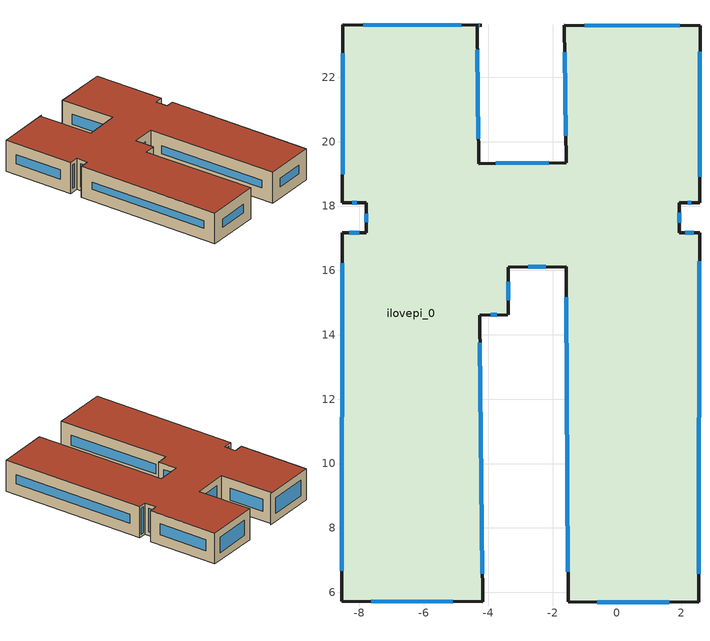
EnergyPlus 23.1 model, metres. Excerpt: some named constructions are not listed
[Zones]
ilovepi_0
 floor outside (90.1-2019 Nonresidential CZ 0 Exterior Floor (Mass)): -8.53,17.17 -7.79,17.17 -7.78,18.1 -8.52,18.1 -8.51,23.63 -4.21,23.62 -4.34,23.62 -4.29,19.32 -1.58,19.35 -1.63,23.61 2.58,23.6 2.57,18.1 1.94,18.1 1.94,17.17 2.57,17.17 2.54,5.69 -1.52,5.7 -1.57,16.11 -3.38,16.11 -3.37,14.62 -3.39,14.62 -4.26,14.61 -4.17,5.71 -8.55,5.72 z76
 wall outside (90.1-2019 Nonresidential CZ 0 Exterior Wall (Mass)): -3.37,14.62 -3.38,16.11 -1.57,16.11 -1.52,5.7 2.54,5.69 2.57,17.17 1.94,17.17 1.94,18.1 2.57,18.1 2.58,23.6 -1.63,23.61 -1.58,19.35 -4.29,19.32 -4.34,23.62 -4.21,23.62 -8.51,23.63 -8.52,18.1 -7.78,18.1 -7.79,17.17 -8.53,17.17 -8.55,5.72 -4.17,5.71 -4.26,14.61 -3.39,14.62 z76:78.5
 window (90.1-2019 Nonresidential CZ 0 Glazing (Operable)): -8.53,16.22 -8.55,6.67 z76.95:77.55; -0.61,5.7 1.63,5.69 z76.91:77.59; 2.54,6.57 2.56,16.29 / -8.51,22.75 -8.52,18.98 z76.88:77.62; 1.95,23.61 -1.01,23.61 / -4.84,23.62 -7.88,23.63 / -2.75,16.11 -2.2,16.11 z76.63:77.87; -2.11,19.34 -3.76,19.32 z76.53:77.97; -1.62,22.78 -1.59,20.19 z76.84:77.66; -4.28,23.62 -4.26,23.62 z76.06:78.44; -4.3,20.08 -4.33,22.85 z76.77:77.73; -3.37,15.07 -3.38,15.65 z76.45:78.05; -1.57,15.17 -1.52,6.65 z76.94:77.56; -7.63,5.72 -5.09,5.71 z76.93:77.57; -4.18,6.57 -4.25,13.75 z76.86:77.64; -3.92,14.62 -3.74,14.62 / -7.78,17.76 -7.79,17.5 z76.34:78.16; 2.2,18.1 2.31,18.1 z76.25:78.25; 1.94,17.48 1.94,17.79 z76.31:78.19; 2.38,17.17 2.12,17.17 z76.18:78.32; 2.57,18.9 2.58,22.8 z76.81:77.69; -8.23,18.1 -8.08,18.1 z76.3:78.2; -8,17.17 -8.31,17.17 z76.21:78.29
 roof outside (90.1-2019 Nonresidential CZ 0 Exterior Roof (Mass)): -7.79,17.17 -8.53,17.17 -8.55,5.72 -4.17,5.71 -4.26,14.61 -3.39,14.62 -3.37,14.62 -3.38,16.11 -1.57,16.11 -1.52,5.7 2.54,5.69 2.57,17.17 1.94,17.17 1.94,18.1 2.57,18.1 2.58,23.6 -1.63,23.61 -1.58,19.35 -4.29,19.32 -4.34,23.62 -4.21,23.62 -8.51,23.63 -8.52,18.1 -7.78,18.1 z78.5
[Schedule:Day:Hourly]
eb8440d5-4c33-44fd-9b15-36250b9e1ccb: Fraction, 1, 1, 1, 1, 1, 1, 1, 1, 1, 1, 1, 1, 1, 1, 1, 0, 0, 0, 0, 1, 1, 1, 0, 1
92ba6fd6-4849-41fe-9c12-d9bce60f8159: Fraction, 1, 1, 1, 1, 1, 1, 1, 1, 0, 0, 1, 1, 0, 1, 0, 0, 0, 0, 0, 0, 0, 0, 0, 1
86037ee6-d285-4431-bc9a-47f84f528d1c: Fraction, 1, 1, 1, 1, 1, 1, 1, 0, 0, 0, 1, 0, 0, 0, 0, 0, 0, 0, 0, 1, 1, 1, 1, 1
21760730-13b4-4433-b239-7f1701f11624: Fraction, 1, 1, 1, 1, 1, 0, 0, 0, 0, 0, 1, 1, 1, 1, 1, 1, 1, 0, 0, 0, 0, 0, 0, 0
74198a25-fbb1-4899-8bce-e2acc0ea5e7d: Fraction, 1, 1, 1, 1, 1, 1, 1, 1, 1, 1, 0, 0, 0, 0, 0, 0, 1, 0, 0, 0, 0, 0, 0, 0
4f0b1fd3-6392-4024-8236-66dd17eb9e5c: Fraction, 1, 1, 1, 1, 1, 1, 1, 1, 1, 1, 1, 1, 0, 0, 0, 0, 0, 0, 0, 0, 0, 1, 1, 1
c7b22532-0674-4995-a66e-250a789d11fd: Fraction, 1, 1, 1, 1, 1, 1, 1, 0, 0, 0, 1, 1, 1, 1, 1, 1, 1, 0, 0, 0, 0, 1, 1, 1
e1074fb3-a64e-4581-8883-7a0cea700c89: Fraction, 1, 1, 1, 1, 1, 1, 1, 1, 0, 0, 1, 1, 1, 1, 0, 1, 1, 1, 1, 1, 1, 1, 1, 1
652c8207-f994-42f1-82a7-3c469786b775: Fraction, 1, 1, 1, 1, 1, 1, 1, 1, 1, 0, 0, 0, 0, 1, 0, 0, 0, 0, 0, 0, 0, 0, 0, 0
99e745b5-bc7f-44ec-aed7-5212dbb9fa1d: Fraction, 1, 1, 1, 1, 1, 1, 1, 1, 0, 1, 1, 1, 1, 1, 1, 1, 1, 0, 1, 1, 1, 1, 1, 1
d945d888-3e9e-4626-9387-48ce2dfe5d25: Fraction, 1, 1, 1, 1, 1, 1, 1, 1, 0, 0, 1, 1, 1, 1, 1, 1, 0, 0, 0, 0, 0, 0, 1, 1
ddac3e47-2b6b-4ec9-8eae-5f743d814751: Fraction, 1, 1, 1, 1, 1, 1, 1, 0, 0, 0, 1, 1, 1, 0, 0, 0, 0, 1, 1, 1, 1, 1, 1, 1
9598604e-bf3c-455c-a9a3-71d7b1e27e1f: Fraction, 1, 1, 1, 1, 1, 1, 1, 1, 0, 0, 1, 1, 1, 1, 1, 1, 1, 0, 0, 0, 0, 0, 0, 1
28fab7d8-93fa-40aa-a1c3-6c5fef4a5196: Fraction, 1, 1, 1, 1, 0, 1, 1, 0, 0, 0, 0, 1, 1, 1, 1, 1, 0, 0, 0, 0, 0, 0, 0, 0
54dfe745-525e-41a7-a267-2b4c845aef21: Fraction, 0, 0, 0, 0, 0, 1, 1, 1, 0, 0, 0, 0, 0, 1, 0, 0, 0, 0, 0, 0, 0, 0, 0, 0
3be847a6-7078-4f6a-b3d5-aba081a5a812: Fraction, 1, 1, 1, 1, 1, 1, 1, 1, 0, 0, 1, 1, 1, 1, 0, 0, 0, 0, 0, 0, 0, 0, 0, 0
83d89ee7-355f-4c5b-953d-c393543dd460: Fraction, 0, 0, 0, 0, 0, 0, 0, 1, 0, 0, 0, 0, 0, 1, 0, 0, 0, 0, 0, 0, 0, 0, 1, 1
70ecfe9d-955c-4997-9cc2-fe8537ddbd84: Fraction, 1, 1, 1, 1, 1, 1, 1, 1, 0, 0, 0, 1, 0, 0, 0, 0, 0, 0, 0, 0, 0, 1, 1, 1
2ec83601-76bf-4805-acc7-808eebb1bee5: Fraction, 1, 1, 1, 1, 1, 1, 1, 1, 0, 0, 0, 0, 1, 1, 1, 0, 0, 0, 0, 0, 0, 0, 1, 1
d49c5459-03c2-49c9-8a6a-8b4161442513: Fraction, 1, 1, 1, 1, 1, 1, 1, 1, 1, 0, 0, 0, 0, 0, 0, 0, 1, 1, 1, 1, 1, 1, 1, 1
d69fa95e-edae-4664-95cf-20b0db2ad7f1: Fraction, 1, 1, 1, 1, 1, 1, 1, 1, 1, 0, 0, 0, 1, 1, 0, 0, 0, 0, 0, 1, 1, 1, 1, 1
92c67379-8679-4ecb-8f97-da87b0ddf29e: Fraction, 1, 1, 1, 1, 1, 1, 1, 1, 0, 1, 0, 0, 1, 1, 1, 1, 1, 1, 1, 1, 1, 1, 1, 1
4051fa42-6d85-4b80-b963-727ce448ecbf: Fraction, 1, 1, 1, 1, 1, 1, 1, 1, 0, 0, 1, 0, 0, 0, 0, 0, 0, 0, 1, 1, 1, 1, 1, 1
13e382b4-a795-401b-b505-9623faa28501: Fraction, 1, 1, 1, 1, 1, 1, 1, 1, 1, 0, 0, 0, 0, 1, 0, 0, 0, 0, 1, 1, 1, 1, 1, 1
646970dc-1f64-490d-b8ad-5094812d0172: Fraction, 1, 1, 1, 1, 1, 1, 1, 1, 1, 0, 0, 0, 1, 0, 0, 0, 0, 0, 0, 0, 0, 0, 0, 1
19897aca-7bd3-4ac8-9428-7cdef9f8523e: Fraction, 1, 1, 1, 1, 1, 1, 1, 1, 1, 0, 0, 0, 1, 1, 1, 1, 0, 1, 1, 1, 1, 1, 1, 1
842900c6-8282-48aa-9782-5330e04daf9e: Fraction, 1, 1, 1, 1, 1, 1, 1, 1, 0, 0, 1, 1, 0, 0, 0, 0, 1, 1, 1, 1, 1, 1, 1, 1
c45a0991-56e6-42bf-b3fc-16b457f43c93: Fraction, 1, 1, 1, 1, 1, 1, 1, 1, 0, 0, 0, 0, 1, 1, 1, 1, 1, 1, 1, 1, 1, 1, 1, 1
cd115b35-c509-4a5c-9417-7b7883978641: Fraction, 1, 1, 1, 1, 1, 1, 1, 1, 0, 0, 0, 0, 0, 0, 0, 1, 1, 1, 1, 1, 1, 1, 1, 1
d4578943-ad88-4c35-b276-de7eef4f0890: Fraction, 1, 1, 1, 1, 1, 1, 1, 1, 1, 1, 1, 1, 1, 1, 1, 0, 0, 0, 1, 1, 1, 1, 1, 1
ee850b46-5336-4cb4-b2d8-5122e6179388: Fraction, 1, 1, 1, 1, 1, 1, 1, 1, 0, 1, 1, 1, 1, 1, 1, 1, 1, 1, 1, 1, 1, 1, 1, 1
bb75c43c-9cdd-4c6f-99ff-332a47a41a4d: Fraction, 1, 1, 1, 1, 1, 1, 1, 1, 1, 0, 0, 0, 0, 0, 0, 0, 1, 1, 0, 0, 0, 0, 1, 1
91247725-b4bd-421e-8b02-de46f400ce90: Fraction, 1, 1, 1, 1, 1, 1, 1, 1, 1, 0, 0, 0, 0, 0, 0, 0, 0, 0, 0, 1, 1, 1, 1, 1
929c4eb1-e68a-4e3e-baa6-87e6ffc093b6: Fraction, 1, 1, 1, 1, 1, 1, 1, 0, 0, 0, 1, 1, 1, 1, 1, 1, 1, 0, 0, 0, 0, 0, 0, 0
b3ae971e-66fc-4756-8a13-8b8bccc2429a: Fraction, 0, 1, 1, 1, 1, 1, 1, 1, 0, 0, 1, 0, 1, 1, 1, 0, 0, 0, 0, 0, 0, 0, 0, 1
7533a221-22ce-4bab-bf9a-b02c2aaee65f: Fraction, 1, 1, 1, 1, 1, 1, 1, 1, 0, 0, 0, 1, 1, 1, 0, 0, 0, 1, 1, 1, 1, 1, 1, 1
6f7293f9-4135-46f0-9bfd-d8957ea5d0aa: Fraction, 1, 1, 1, 1, 1, 1, 1, 1, 1, 0, 0, 0, 0, 0, 0, 0, 0, 0, 0, 0, 0, 1, 1, 1
40b9bcba-55fa-446e-80e0-b9c70631c0c8: Fraction, 1, 1, 1, 1, 1, 1, 1, 1, 0, 0, 1, 1, 1, 1, 1, 1, 1, 1, 0, 0, 0, 0, 1, 1
539af7fd-e088-4b20-9bfe-1c48075206ac: Fraction, 1, 1, 1, 1, 1, 1, 1, 1, 0, 0, 1, 0, 0, 0, 1, 1, 1, 1, 1, 1, 1, 1, 1, 1
814b4f3a-6aa2-47b1-92b3-c619e37b2a43: Fraction, 1, 1, 1, 1, 1, 1, 1, 1, 0, 0, 0, 0, 0, 0, 0, 0, 0, 1, 1, 1, 1, 1, 1, 1
f4bea0f8-b565-497f-b04a-d7f03c3ace7d: Fraction, 1, 1, 1, 1, 1, 1, 1, 1, 0, 0, 0, 1, 1, 0, 0, 0, 0, 0, 0, 0, 1, 1, 1, 1
55a7f2f8-bcad-4f9f-8d64-6cdfa8d177f5: Fraction, 1, 1, 1, 1, 1, 1, 1, 1, 0, 0, 1, 1, 1, 1, 0, 0, 1, 0, 0, 0, 0, 1, 1, 1
6de30a45-3998-4626-bce5-8b77581c1279: Fraction, 1, 1, 1, 1, 1, 1, 1, 1, 1, 0, 1, 1, 1, 1, 1, 1, 1, 0, 0, 0, 0, 0, 1, 1
ca99f09c-1200-484b-ac82-fc5ecff7242f: Fraction, 1, 1, 1, 1, 1, 1, 1, 1, 0, 0, 1, 1, 1, 0, 1, 1, 0, 0, 1, 1, 1, 1, 1, 1
0698ff35-8ba7-42d0-bb6e-6a82d47be47d: Fraction, 1, 1, 1, 1, 1, 1, 1, 1, 1, 0, 0, 0, 0, 1, 0, 0, 0, 0, 0, 0, 0, 1, 1, 1
bd48c2ab-24bb-4923-b575-5d81de1b05a7: Fraction, 1, 1, 1, 1, 1, 1, 1, 1, 0, 0, 0, 1, 1, 1, 1, 0, 0, 0, 0, 0, 0, 0, 0, 0
0b20a533-f234-4012-bf6f-685d8ff929c9: Fraction, 0, 1, 1, 1, 1, 1, 1, 0, 0, 0, 1, 1, 1, 1, 0, 0, 0, 0, 0, 0, 1, 1, 1, 0
99b18d60-7904-4fa9-85ba-863d1901b058: Fraction, 0, 0, 0, 0, 0, 0, 0, 0, 0, 0, 0, 1, 1, 0, 0, 1, 0, 0, 0, 0, 0, 0, 0, 0
d06da587-bf03-442a-b36e-5ab8e8466fa5: Fraction, 0, 0, 0, 0, 0, 0, 0, 0, 0, 0, 0, 1, 1, 1, 1, 0, 0, 0, 0, 0, 0, 0, 0, 0
f02425de-b3f1-47e9-841d-e55289ffe34c: Fraction, 0, 0, 0, 0, 0, 0, 0, 0, 0, 0, 0, 1, 0, 0, 0, 0, 0, 0, 0, 0, 0, 0, 0, 0
c550fb1c-fcc2-4181-9b5a-19a2ab7b9369: Fraction, 0, 0, 0, 0, 1, 0, 0, 0, 0, 0, 0, 1, 1, 1, 0, 0, 0, 0, 0, 0, 0, 0, 0, 0
047d1b33-1451-4b8b-afc5-ee957d13ff2a: Fraction, 0, 0, 0, 0, 1, 0, 0, 0, 0, 0, 0, 1, 1, 1, 0, 1, 1, 1, 0, 0, 1, 1, 1, 1
742eed30-f349-4d4f-ada6-bae5aecd6099: Fraction, 1, 1, 1, 1, 1, 1, 1, 1, 1, 1, 1, 1, 1, 1, 1, 1, 1, 1, 1, 1, 1, 1, 1, 1
e1a03f85-d6d4-43b4-a605-70210604ac85: Fraction, 1, 1, 1, 0, 1, 1, 1, 1, 0, 1, 1, 1, 1, 1, 1, 1, 1, 1, 1, 1, 1, 1, 1, 1
113009de-208a-4f5a-b635-422d047a3850: Fraction, 1, 1, 1, 1, 1, 1, 1, 1, 1, 0, 0, 0, 1, 1, 0, 0, 1, 1, 1, 1, 1, 1, 1, 1
a7d006e2-55fc-4159-99c1-bfe500caded4: Fraction, 1, 1, 1, 1, 1, 1, 1, 1, 1, 0, 0, 1, 1, 0, 1, 0, 1, 1, 0, 1, 0, 0, 1, 0
1f5637bb-8c04-434b-8d06-a32e97662b7e: Fraction, 0, 1, 1, 1, 1, 1, 1, 1, 1, 1, 1, 1, 1, 0, 0, 0, 0, 0, 0, 0, 1, 1, 1, 1
d0d7500a-9886-4322-a2e6-bac89581ea9a: Fraction, 1, 1, 1, 1, 1, 1, 1, 1, 1, 1, 1, 1, 0, 0, 0, 0, 0, 0, 0, 1, 1, 1, 1, 1
a4496f13-1f5a-4445-b883-eeb55a224d36: Fraction, 1, 1, 1, 1, 1, 1, 1, 1, 1, 1, 1, 1, 1, 1, 0, 1, 1, 1, 0, 1, 1, 1, 1, 1
32dbbf11-e32a-4fa4-8517-fc178e42f3e7: Fraction, 1, 1, 1, 1, 1, 1, 1, 1, 1, 0, 0, 0, 0, 0, 0, 0, 0, 0, 0, 0, 1, 1, 1, 1
9881ac57-a46c-4cc3-becc-70ec3eb9871b: Fraction, 1, 1, 1, 1, 1, 1, 1, 1, 0, 0, 0, 0, 1, 1, 1, 1, 0, 0, 0, 0, 0, 0, 1, 0
aab10f27-e7f8-474b-a99a-beed6639a70f: Fraction, 1, 1, 1, 1, 1, 1, 1, 1, 1, 1, 0, 1, 1, 1, 1, 0, 0, 0, 0, 0, 1, 1, 1, 0
4a262f10-ed95-4216-b813-463c1db072a9: Fraction, 1, 1, 1, 1, 1, 1, 1, 1, 1, 0, 0, 0, 0, 1, 1, 1, 1, 1, 1, 1, 1, 1, 1, 1
bda37cd9-8c9e-4cb6-96c9-006cd081133f: Fraction, 1, 1, 1, 1, 1, 1, 1, 1, 1, 1, 0, 0, 0, 0, 0, 0, 0, 1, 0, 1, 1, 1, 1, 1
022dffee-6e43-4ed8-a225-c4f1bd587f9e: Fraction, 1, 1, 1, 1, 1, 1, 1, 1, 0, 0, 0, 0, 0, 0, 0, 0, 0, 0, 0, 1, 1, 1, 1, 1
f8a806b9-0e92-4cb7-a68f-4c53985b9f2b: Fraction, 1, 1, 1, 1, 1, 1, 1, 1, 0, 0, 0, 0, 1, 0, 1, 0, 1, 1, 1, 1, 0, 1, 1, 1
7009966f-1d62-41b8-b479-7ff831cfd312: Fraction, 1, 1, 1, 1, 1, 1, 1, 1, 0, 0, 0, 0, 1, 0, 0, 0, 0, 0, 0, 0, 0, 1, 1, 1
d1a04fee-83ad-49c0-a38f-0f797504660f: Fraction, 1, 1, 1, 1, 1, 1, 1, 1, 0, 0, 0, 1, 0, 1, 1, 0, 0, 0, 0, 0, 0, 0, 0, 1
52dc3412-398b-4dd0-a0e3-cbddae9ff547: Fraction, 1, 1, 0, 0, 1, 1, 0, 1, 0, 0, 0, 0, 1, 0, 0, 0, 0, 0, 0, 0, 0, 0, 0, 0
306effbf-6e0d-405b-aae2-3ebc187b6d4c: Fraction, 0, 0, 1, 0, 0, 0, 1, 0, 0, 0, 0, 0, 0, 1, 1, 0, 0, 0, 0, 0, 0, 0, 0, 0
42e48833-92b3-48e5-93b8-6ab6adbd77c4: Fraction, 0, 0, 0, 0, 0, 0, 0, 0, 0, 0, 0, 1, 1, 1, 1, 1, 0, 0, 0, 0, 0, 0, 1, 0
d7f79221-b2dd-4a22-bd5c-3942c7cffbb9: Fraction, 1, 1, 0, 0, 1, 0, 0, 1, 0, 0, 0, 1, 1, 1, 1, 0, 0, 0, 0, 0, 0, 0, 0, 0
fe11f393-07c3-4171-b979-1e4e21989173: Fraction, 0, 1, 0, 1, 1, 1, 1, 1, 0, 0, 0, 1, 1, 1, 1, 1, 0, 0, 0, 0, 0, 0, 0, 0
0a4f0134-d85b-4de5-83ed-f5264170c07c: Fraction, 0, 1, 1, 1, 1, 1, 1, 1, 0, 0, 0, 0, 1, 1, 1, 1, 0, 0, 0, 0, 0, 0, 0, 0
ac8b1a9a-64ee-40a4-b934-9e04a7ab35a7: Fraction, 0, 0, 0, 1, 1, 0, 0, 1, 0, 0, 0, 1, 1, 1, 1, 1, 0, 0, 0, 0, 0, 0, 0, 0
bc8b1077-e7d8-4037-8ebf-4089505ec9a8: Fraction, 0, 1, 1, 1, 1, 0, 0, 1, 0, 0, 0, 0, 0, 0, 0, 0, 0, 0, 0, 0, 0, 0, 1, 1
b2d96b69-7702-42cc-9f3e-a2e6b4e7502e: Fraction, 0, 0, 0, 0, 0, 0, 0, 0, 1, 1, 1, 1, 1, 0, 1, 1, 1, 1, 1, 1, 1, 1, 1, 1
8f758f91-eeb5-42f5-83e2-f1a5225bfb6d: Fraction, 0, 0, 0, 0, 0, 0, 0, 0, 1, 1, 1, 1, 1, 1, 1, 1, 1, 1, 1, 1, 1, 1, 1, 1
7b357316-e002-41b0-90ba-10a28365bf25: Fraction, 0, 0, 0, 0, 0, 0, 0, 0, 1, 1, 1, 0, 0, 0, 0, 0, 1, 1, 1, 1, 1, 1, 1, 0
3208c4e4-264d-46df-8e3a-dbbfe0e1c9ac: Fraction, 0, 0, 0, 0, 0, 0, 0, 0, 1, 1, 1, 1, 1, 1, 1, 1, 1, 1, 1, 1, 1, 1, 1, 0
a1c35fc6-fc02-49b0-ab04-3904119361a0: Fraction, 0, 0, 0, 0, 0, 0, 0, 0, 1, 1, 1, 1, 0, 0, 0, 1, 1, 1, 1, 1, 1, 1, 1, 1
6e6665fb-a8ad-4a3f-b20a-c52716e33b64: Fraction, 0, 0, 0, 0, 0, 0, 0, 0, 1, 1, 1, 1, 1, 1, 1, 1, 1, 1, 1, 1, 1, 1, 0, 0
a817f135-9fda-4d89-bc6f-9f628303a15e: Fraction, 0, 0, 0, 0, 0, 0, 0, 1, 1, 1, 1, 1, 0, 0, 0, 0, 1, 1, 1, 1, 1, 1, 1, 0
923cc883-6aeb-4817-8354-1ce01ef8d003: Fraction, 0, 0, 0, 0, 0, 0, 0, 0, 1, 1, 1, 1, 0, 0, 0, 0, 0, 1, 1, 1, 1, 1, 1, 1
8b688936-84cb-41a5-b512-0a88c09364f5: Fraction, 0, 0, 0, 0, 0, 0, 0, 0, 1, 1, 1, 1, 0, 0, 0, 0, 0, 1, 1, 1, 1, 1, 1, 0
fc4652cd-9750-4766-bc43-fa1cb4d5b72e: Fraction, 0, 0, 0, 0, 0, 1, 1, 1, 1, 1, 0, 0, 0, 0, 1, 1, 1, 1, 1, 1, 1, 1, 0, 0
a4eecf08-19d5-4f44-816a-c5e8e65f5247: Fraction, 0, 0, 0, 0, 0, 1, 1, 1, 1, 1, 1, 1, 1, 1, 1, 0, 0, 0, 0, 0, 0, 0, 0, 0
110bd965-130a-4fbe-863e-31cfd2a13e6a: Fraction, 0, 0, 0, 0, 0, 0, 0, 1, 1, 1, 1, 1, 1, 1, 1, 1, 1, 1, 1, 1, 1, 1, 0, 0
6678c713-ab41-4610-b3e7-ef18b7a071be: Fraction, 0, 0, 0, 0, 0, 0, 0, 1, 1, 1, 1, 1, 1, 1, 1, 1, 1, 1, 1, 1, 1, 1, 1, 0
e4d18ad3-170b-4fd3-8763-180963ef480f: Fraction, 0, 0, 0, 0, 0, 0, 0, 0, 0, 0, 0, 1, 1, 1, 1, 1, 1, 1, 1, 1, 0, 0, 0, 0
4945692c-a092-408f-bcc2-85827a83b991: Fraction, 0, 0, 0, 0, 0, 0, 1, 1, 1, 1, 1, 1, 1, 1, 1, 1, 1, 1, 1, 1, 1, 0, 0, 0
d93b2bb9-fe5b-4204-8966-c2bcb133edd7: Fraction, 0, 0, 0, 0, 1, 1, 1, 1, 1, 1, 1, 1, 1, 1, 1, 1, 1, 1, 1, 1, 1, 0, 0, 0
bd683d3f-4e36-48ff-b027-7c9a6049cb53: Fraction, 0, 0, 0, 0, 0, 0, 0, 0, 0, 0, 0, 0, 0, 0, 1, 1, 1, 1, 1, 1, 0, 0, 0, 0
f5458f4f-9994-455e-a534-d825cb49d885: Fraction, 0, 0, 0, 0, 0, 0, 1, 1, 1, 1, 1, 1, 1, 1, 1, 1, 1, 1, 1, 1, 1, 1, 0, 0
6111e6f6-132a-4dee-8ff1-3e51cda1336e: Fraction, 1, 0, 0, 0, 0, 0, 0, 0, 1, 1, 1, 1, 1, 0, 1, 1, 1, 1, 0, 0, 0, 0, 0, 0
42158886-a805-4fa8-830c-837c05a73d19: Fraction, 0, 0, 0, 0, 0, 0, 1, 1, 1, 1, 1, 1, 0, 0, 1, 1, 0, 0, 0, 0, 0, 0, 0, 0
f5535fa5-d026-4534-8563-84ffe130eecb: Fraction, 0, 0, 0, 1, 1, 1, 1, 1, 1, 1, 1, 1, 1, 1, 1, 1, 1, 1, 1, 1, 1, 1, 1, 1
8c26d36b-fc77-457a-8561-88b7d5170205: Fraction, 0, 0, 0, 0, 0, 0, 0, 0, 1, 1, 1, 1, 0, 0, 0, 0, 1, 1, 1, 1, 1, 1, 1, 1
959279b9-92d5-4f4c-b98c-8aadd7917f5b: Fraction, 1, 1, 1, 1, 1, 1, 1, 1, 0, 0, 0, 0, 0, 0, 0, 0, 1, 1, 1, 1, 1, 1, 1, 1
6522e441-6110-42ae-854c-14bc0d0f2ea3: Fraction, 1, 1, 1, 0, 0, 0, 0, 0, 1, 1, 1, 1, 1, 1, 1, 1, 1, 1, 1, 1, 1, 1, 1, 1
5eb9f37b-24ba-425e-a0c9-2e63dc226c6a: Fraction, 1, 1, 1, 0, 0, 0, 0, 0, 1, 1, 1, 1, 1, 0, 0, 0, 1, 1, 1, 1, 1, 1, 1, 1
eadf31ed-9147-47a9-8fea-2c64c77ad43b: Fraction, 1, 0, 0, 0, 0, 0, 0, 0, 1, 1, 1, 1, 1, 0, 0, 1, 1, 1, 1, 1, 1, 1, 1, 1
6035c42d-7d95-4d68-b7b9-7cf139d054ed: Fraction, 1, 1, 1, 1, 0, 0, 0, 0, 1, 1, 1, 1, 1, 1, 1, 1, 1, 1, 1, 1, 1, 1, 1, 1
e0c62b86-9c9d-47cc-bc3a-aad0c60275e1: Fraction, 0, 0, 0, 0, 0, 0, 0, 0, 0, 1, 0, 0, 0, 0, 0, 0, 0, 1, 1, 0, 0, 0, 0, 0
ae65a10d-3986-4d6e-bd7f-38b74284f995: Fraction, 0, 0, 0, 0, 0, 0, 0, 0, 1, 1, 1, 0, 0, 0, 0, 0, 1, 0, 0, 0, 0, 0, 0, 0
72a6caa0-c7cb-4529-8cd6-4cfc3fbe9612: Fraction, 1, 0, 0, 0, 0, 0, 0, 0, 1, 1, 1, 1, 0, 0, 0, 1, 1, 1, 1, 1, 1, 1, 1, 1
238ab9e7-8e64-481f-9531-c4ac5fe0924c: Fraction, 1, 1, 1, 1, 1, 1, 1, 1, 1, 1, 1, 1, 0, 1, 1, 1, 1, 1, 1, 1, 1, 1, 1, 1
55befb54-ac09-4bb4-a377-b182a473eaed: Fraction, 1, 0, 0, 0, 0, 0, 0, 0, 1, 1, 1, 1, 1, 1, 1, 1, 1, 1, 1, 1, 1, 1, 1, 1
113e8304-76de-4e0d-af82-2129ea4af931: Fraction, 1, 0, 1, 1, 0, 1, 1, 1, 1, 1, 1, 0, 0, 0, 0, 0, 0, 1, 1, 1, 1, 1, 1, 1
0ef49508-9779-426f-b3a6-a87afd8e0e2c: Fraction, 1, 1, 1, 1, 1, 1, 1, 1, 1, 1, 1, 1, 0, 1, 0, 1, 1, 1, 1, 1, 1, 1, 1, 1
2951f985-d378-4f45-8f2a-dc14fab316f0: Fraction, 1, 1, 1, 1, 1, 1, 1, 1, 1, 1, 1, 0, 1, 1, 0, 0, 1, 1, 1, 1, 1, 1, 1, 0
dfc7b11c-59c0-450a-a9c3-9f66e695c29f: Fraction, 1, 1, 1, 0, 0, 0, 0, 0, 1, 1, 1, 0, 0, 0, 0, 1, 1, 1, 1, 1, 1, 0, 0, 1
97db0794-5b47-49e0-aa2e-82a74def3b29: Fraction, 1, 0, 0, 0, 0, 0, 0, 0, 1, 1, 1, 0, 0, 0, 0, 0, 1, 1, 0, 1, 1, 0, 0, 0
2bf630d9-5bd3-40b0-b344-f9a2060aa062: Fraction, 0, 0, 0, 0, 0, 0, 0, 0, 1, 1, 1, 0, 0, 0, 0, 1, 1, 1, 1, 0, 1, 1, 0, 0
2238ebfc-e639-472e-8e0b-19fc747db540: Fraction, 0, 0, 0, 0, 0, 0, 0, 0, 1, 1, 1, 0, 0, 0, 0, 0, 0, 1, 0, 0, 0, 0, 0, 0
1af69a87-0e4c-405e-99c7-affdd44c942b: Fraction, 0, 0, 1, 1, 0, 0, 1, 1, 1, 1, 1, 0, 1, 1, 0, 0, 1, 1, 1, 1, 1, 1, 1, 1
1360ea89-91c6-47ff-aea0-45be3bb1290d: Fraction, 1, 0, 0, 1, 0, 0, 1, 1, 1, 1, 1, 0, 0, 0, 0, 0, 0, 1, 1, 1, 1, 1, 1, 1
06da82b4-3047-4c17-9263-cbcae0e0e116: Fraction, 1, 1, 1, 1, 0, 0, 0, 0, 1, 1, 1, 0, 0, 0, 0, 0, 1, 1, 1, 1, 1, 1, 1, 1
987dd070-5208-44fe-b827-1ddd2e4cdb21: Fraction, 0, 0, 0, 0, 0, 0, 0, 0, 1, 1, 1, 0, 0, 0, 0, 0, 1, 1, 1, 1, 1, 1, 1, 1
0358e983-0da4-4a33-b7a6-cb36acae028d: Fraction, 1, 1, 0, 0, 0, 0, 0, 1, 1, 1, 1, 0, 0, 0, 0, 0, 0, 1, 1, 1, 1, 1, 1, 1
e54a4c5e-d9d6-44ef-a098-4602b413cb1c: Fraction, 1, 1, 1, 1, 1, 1, 1, 1, 1, 1, 1, 1, 1, 0, 1, 1, 1, 1, 1, 1, 1, 1, 1, 1
700f68cf-abf9-488f-8b87-fedaf1e974d9: Fraction, 1, 1, 1, 1, 1, 1, 1, 1, 1, 1, 1, 0, 0, 0, 1, 1, 1, 1, 1, 1, 1, 1, 1, 1
14a5099c-6b71-40a3-9332-1fbf90b50d66: Fraction, 1, 1, 1, 1, 1, 1, 1, 1, 1, 1, 1, 1, 0, 0, 0, 0, 1, 1, 1, 1, 1, 1, 1, 1
0f64e9b4-4039-40a9-b307-ec2be68aa798: Fraction, 1, 1, 1, 0, 0, 0, 0, 0, 1, 1, 1, 0, 0, 0, 0, 0, 1, 1, 1, 1, 1, 1, 1, 1
721cdc68-408d-4ba3-a8df-2cb5be2dc0d1: Fraction, 0, 0, 0, 1, 0, 0, 0, 0, 1, 1, 1, 0, 0, 0, 0, 0, 0, 1, 1, 1, 1, 1, 1, 0
dda7bd4c-2955-4ca3-b985-2969f0c49f78: Fraction, 0, 0, 0, 0, 0, 0, 0, 0, 1, 1, 1, 0, 0, 0, 0, 0, 0, 1, 1, 1, 1, 1, 1, 0
c8f61c81-8d3d-4ce4-88c7-03efd6bd12a0: Fraction, 0, 0, 0, 0, 1, 1, 1, 0, 1, 1, 0, 0, 0, 0, 0, 0, 0, 1, 1, 1, 1, 1, 1, 1
e0042a70-c855-4dd1-864a-8932d5e54446: Fraction, 0, 0, 0, 0, 1, 1, 1, 1, 1, 1, 1, 0, 0, 0, 0, 0, 0, 1, 1, 1, 1, 1, 1, 1
10e0b1cb-fe9a-412b-ab20-ad102ec8f1b9: Fraction, 1, 1, 1, 1, 1, 1, 1, 1, 1, 1, 1, 0, 0, 0, 0, 0, 1, 1, 1, 1, 1, 0, 0, 0
3c852195-26d6-40c5-a75f-7b839d56a299: Fraction, 0, 0, 0, 0, 0, 0, 0, 0, 0, 0, 1, 1, 1, 1, 0, 0, 1, 1, 1, 0, 0, 1, 0, 1
88ba6999-9422-4f23-a4bb-7154b4162739: Fraction, 1, 0, 0, 0, 0, 0, 0, 0, 0, 0, 0, 0, 1, 0, 1, 0, 0, 0, 0, 0, 0, 0, 0, 0
d14d3b9e-ba0f-45af-bc5e-902035163e9a: Fraction, 0, 0, 0, 0, 0, 0, 0, 0, 1, 1, 1, 0, 1, 0, 0, 1, 1, 1, 1, 0, 1, 0, 0, 0
2cc91425-0ac0-447b-b40a-a50643db1fbf: Fraction, 0, 0, 0, 0, 0, 0, 0, 0, 1, 1, 1, 0, 0, 0, 0, 0, 0, 0, 1, 1, 1, 1, 1, 1
6f3ea760-8591-4a4e-a1cd-e4bea13c6fce: Fraction, 0, 1, 0, 0, 0, 1, 0, 0, 1, 1, 1, 0, 0, 0, 0, 0, 0, 1, 1, 1, 1, 1, 1, 1
87445039-8d9c-4e1c-abbc-140af118a098: Fraction, 1, 1, 1, 1, 1, 0, 0, 1, 1, 1, 1, 1, 0, 0, 0, 0, 1, 1, 1, 1, 0, 0, 0, 1
e1a0b653-4694-491f-a1ee-4613d9f6457e: Fraction, 1, 0, 1, 0, 0, 0, 0, 0, 1, 1, 1, 0, 0, 0, 0, 0, 0, 1, 1, 1, 1, 1, 1, 1
823596a7-18ec-40cd-a9e8-ca6c01d56799: Fraction, 1, 0, 0, 0, 0, 0, 1, 0, 1, 1, 1, 0, 0, 0, 0, 0, 0, 0, 1, 1, 1, 1, 1, 1
f7546ad8-1bdc-409d-8caf-ec82fe46d174: Fraction, 1, 1, 1, 0, 0, 0, 0, 0, 1, 1, 1, 0, 0, 0, 0, 0, 0, 0, 1, 1, 1, 1, 1, 1
c1437dbf-e5d5-4fb2-be59-364cb733d9f7: Fraction, 1, 1, 1, 1, 0, 0, 0, 0, 1, 1, 1, 0, 0, 0, 0, 0, 0, 0, 1, 1, 1, 1, 1, 1
fb6dbf27-fa88-4c3c-86a4-4fec71cb6f46: Fraction, 1, 1, 0, 0, 0, 0, 0, 0, 1, 1, 1, 0, 0, 0, 0, 0, 1, 0, 0, 0, 1, 0, 0, 0
918fa137-b057-41fa-8f57-4504a2bee953: Fraction, 1, 1, 1, 1, 0, 0, 0, 0, 1, 1, 0, 0, 0, 0, 0, 0, 0, 1, 1, 1, 1, 1, 1, 1
dc205eba-50e4-4995-975b-273a773b70f0: Fraction, 1, 1, 1, 1, 1, 0, 1, 1, 1, 0, 0, 0, 0, 0, 0, 0, 0, 0, 1, 1, 1, 1, 1, 1
32807553-91ca-4906-a74b-72e237e2e209: Fraction, 1, 1, 1, 0, 0, 0, 0, 1, 1, 1, 1, 0, 0, 0, 0, 0, 0, 0, 1, 1, 1, 1, 1, 1
36aabb64-9909-410a-9c96-7d8a48b15553: Fraction, 0, 0, 0, 1, 0, 1, 0, 0, 1, 1, 1, 1, 0, 0, 0, 0, 0, 1, 1, 1, 1, 1, 1, 1
f6bcee06-666a-4600-a84c-695b7902880a: Fraction, 1, 1, 0, 0, 0, 0, 0, 0, 1, 0, 0, 0, 0, 0, 1, 0, 1, 1, 1, 0, 1, 1, 0, 0
7468cd36-b6ae-4262-a187-bae3cc8e850c: Fraction, 0, 0, 0, 0, 0, 0, 1, 0, 1, 0, 0, 0, 0, 0, 0, 0, 0, 0, 1, 1, 1, 1, 1, 1
0babd052-3774-44c8-b92f-34d2fab10b5a: Fraction, 1, 0, 0, 0, 0, 0, 1, 0, 1, 1, 1, 0, 0, 0, 1, 1, 1, 1, 1, 1, 1, 1, 1, 0
4c746487-906e-4b24-a16c-ae1c281e2258: Fraction, 0, 0, 0, 0, 0, 0, 0, 0, 1, 0, 0, 0, 0, 0, 0, 1, 0, 1, 1, 0, 0, 0, 0, 0
fca27674-35be-4cce-a029-4e7cac004c00: Fraction, 0, 0, 0, 0, 0, 0, 0, 1, 1, 1, 1, 1, 0, 0, 0, 0, 1, 1, 1, 1, 1, 1, 0, 1
7a59da21-dbbc-4a25-b548-ca24e0247770: Fraction, 1, 1, 0, 0, 0, 0, 0, 0, 1, 0, 0, 0, 0, 0, 0, 0, 0, 0, 0, 1, 1, 1, 1, 1
37902a86-8aed-4836-9f35-330f4fcfd47f: Fraction, 0, 0, 0, 0, 0, 0, 0, 0, 1, 1, 0, 0, 0, 1, 1, 1, 1, 1, 1, 0, 1, 0, 0, 0
b2b28aa6-6cd3-40f8-80a5-00fb6da9000e: Fraction, 0, 0, 0, 0, 0, 0, 0, 0, 1, 1, 1, 0, 0, 0, 0, 0, 1, 1, 1, 1, 1, 0, 0, 0
6b16b031-80c4-4e24-b3bb-f49775a716db: Fraction, 0, 0, 0, 0, 0, 0, 0, 0, 1, 0, 0, 1, 0, 0, 0, 1, 1, 1, 1, 0, 0, 0, 0, 0
b4cbcafa-cbc4-4897-88a2-7c3860291e64: Fraction, 0, 0, 0, 0, 0, 0, 0, 0, 1, 1, 0, 0, 0, 0, 0, 0, 0, 0, 1, 1, 1, 1, 1, 1
b73ee703-25cd-4235-8766-da1c84eaab00: Fraction, 1, 0, 0, 1, 0, 0, 0, 0, 1, 0, 0, 0, 0, 0, 0, 0, 1, 0, 0, 0, 0, 0, 0, 0
757829d4-1f13-4372-b09e-7b97781f23ba: Fraction, 0, 0, 1, 0, 0, 0, 0, 0, 1, 1, 0, 0, 0, 1, 1, 1, 0, 0, 1, 0, 0, 0, 0, 0
11a0f153-1924-4a14-becf-5cf45aa51582: Fraction, 0, 0, 0, 0, 0, 0, 0, 0, 1, 1, 0, 0, 0, 0, 0, 1, 0, 0, 0, 0, 0, 0, 0, 0
e1d4dada-92d9-4e89-8998-22da5c35389c: Fraction, 0, 0, 0, 0, 0, 0, 0, 0, 0, 1, 0, 0, 0, 0, 0, 1, 0, 1, 1, 0, 0, 0, 0, 0
02048ef3-90a4-41f7-bd9c-e9b423f51c34: Fraction, 0, 0, 0, 0, 0, 0, 0, 0, 0, 0, 0, 0, 0, 0, 1, 1, 1, 1, 1, 1, 1, 0, 0, 0
5d9b22ca-6d49-496b-ad44-6325da66efbc: Fraction, 0, 0, 0, 0, 1, 1, 1, 1, 1, 1, 0, 0, 0, 0, 0, 0, 0, 1, 1, 1, 1, 1, 1, 1
fb9fd87b-5f3a-4473-ab9c-58259cee8114: Fraction, 1, 0, 0, 0, 0, 0, 0, 0, 1, 1, 1, 0, 0, 0, 0, 0, 0, 0, 1, 1, 1, 1, 1, 1
584b56b3-c0c7-4218-96bc-29099a87832c: Fraction, 1, 0, 1, 1, 0, 1, 0, 1, 1, 1, 0, 0, 0, 0, 0, 0, 0, 1, 1, 1, 1, 1, 1, 1
5c54d89d-c530-48ba-8d97-96585f581324: Fraction, 1, 0, 0, 0, 0, 0, 0, 0, 1, 0, 0, 0, 0, 0, 0, 0, 0, 0, 1, 1, 1, 1, 1, 1
81cae682-b9c1-48ee-86cf-e3a3b7a274b0: Fraction, 1, 1, 1, 1, 0, 1, 1, 1, 1, 0, 0, 0, 0, 0, 0, 0, 0, 0, 0, 1, 1, 1, 1, 1
f392f750-6359-4ae5-82fc-e1967533c19f: Fraction, 1, 1, 1, 1, 0, 0, 1, 0, 1, 1, 0, 0, 1, 0, 0, 0, 0, 0, 0, 0, 0, 0, 0, 0
73380ce5-3941-4b61-8c09-f90729039a22: Fraction, 0, 0, 0, 0, 0, 0, 0, 0, 1, 1, 1, 0, 0, 0, 0, 0, 0, 1, 1, 1, 1, 1, 1, 1
c58c21fc-84c0-4577-b1af-56f050f1b59a: Fraction, 1, 0, 0, 0, 0, 0, 0, 0, 1, 1, 0, 0, 0, 1, 1, 1, 1, 1, 1, 1, 1, 1, 1, 0
7a9ec7cb-d980-42e6-aaa6-94550c0e27ed: Fraction, 0, 0, 0, 0, 0, 0, 0, 0, 1, 1, 0, 0, 0, 0, 0, 0, 0, 1, 0, 1, 1, 1, 1, 1
6ea2f916-839f-4a86-83c4-e70ec86fde58: Fraction, 1, 1, 1, 1, 0, 0, 1, 1, 1, 1, 0, 0, 1, 1, 1, 0, 0, 1, 1, 0, 0, 0, 0, 0
be6fd88f-c9b9-4d88-a852-e4d4e26d3909: Fraction, 0, 0, 0, 0, 0, 0, 0, 0, 1, 1, 1, 0, 0, 0, 0, 1, 1, 0, 0, 0, 0, 0, 0, 0
2fa32d0a-86a4-4da2-a4c5-b9a68b26edf8: Fraction, 0, 0, 0, 0, 0, 0, 0, 0, 1, 1, 1, 0, 0, 0, 0, 1, 0, 0, 1, 1, 1, 1, 1, 1
8ff66744-45cb-4bc8-b904-0c4258b9145c: Fraction, 1, 1, 1, 1, 0, 1, 1, 1, 1, 0, 1, 0, 0, 0, 1, 0, 0, 0, 0, 0, 0, 0, 0, 0
2c8b7896-2e96-4c64-9744-60bded293533: Fraction, 0, 0, 0, 0, 0, 0, 0, 0, 0, 1, 1, 0, 0, 0, 0, 0, 1, 1, 1, 1, 1, 1, 1, 1
c2acd286-d5bf-4bc9-b21c-76bcfc52d240: Fraction, 0, 0, 0, 0, 0, 0, 0, 0, 1, 0, 0, 0, 0, 0, 0, 1, 1, 1, 1, 1, 1, 1, 1, 1
9f3a4a3b-b446-42c4-8b6a-6d49cc934c6b: Fraction, 0, 0, 0, 1, 0, 0, 1, 0, 1, 1, 1, 0, 0, 0, 1, 1, 1, 1, 1, 1, 1, 1, 1, 1
f07f2b17-6e0d-4d76-becb-30b17bbe1c07: Fraction, 1, 1, 1, 1, 0, 1, 0, 0, 0, 0, 0, 0, 0, 0, 0, 0, 0, 0, 1, 1, 1, 1, 1, 1
3bf5cff8-ccfb-4052-8e8a-06f898ea771f: Fraction, 1, 1, 1, 1, 1, 0, 0, 0, 0, 0, 0, 0, 0, 0, 0, 0, 0, 0, 0, 1, 1, 1, 1, 1
9042022a-8541-4fbb-b6c8-053f40fdbff1: Fraction, 1, 1, 1, 1, 0, 1, 0, 1, 1, 0, 0, 0, 0, 0, 0, 0, 0, 0, 0, 1, 1, 1, 1, 1
d0b3175d-9eb3-465d-bb04-a2b045452233: Fraction, 1, 1, 1, 1, 0, 0, 0, 0, 1, 0, 0, 0, 0, 0, 0, 0, 0, 0, 0, 1, 1, 1, 1, 1
c1f79f58-bb58-4cef-9728-de5ef34e7891: Fraction, 1, 1, 1, 1, 1, 1, 1, 1, 0, 0, 0, 0, 0, 0, 1, 1, 1, 1, 1, 0, 1, 1, 1, 1
d2d04b61-dfca-4f14-9572-bae4a8423b8c: Fraction, 1, 0, 1, 1, 0, 1, 0, 0, 1, 0, 0, 0, 0, 1, 0, 1, 1, 1, 1, 1, 1, 1, 1, 0
e091a1d2-34b7-4b9a-bda3-37ffe05fb98e: Fraction, 0, 1, 0, 0, 0, 0, 0, 1, 1, 0, 0, 0, 1, 1, 0, 0, 0, 1, 1, 1, 1, 1, 1, 1
cb245012-9911-4e8d-b688-43df39c6577e: Fraction, 0, 0, 1, 0, 0, 0, 0, 0, 1, 0, 0, 0, 0, 0, 0, 1, 1, 1, 1, 1, 1, 1, 1, 1
22539aa5-5499-4064-8601-dd186cb4eca5: Fraction, 1, 0, 0, 0, 0, 0, 0, 0, 1, 0, 0, 0, 1, 0, 0, 0, 1, 0, 1, 0, 0, 1, 0, 1
eb80c89e-7f11-4c47-8e29-f10e999dc986: Fraction, 0, 0, 0, 0, 0, 0, 0, 0, 1, 1, 1, 1, 0, 1, 1, 1, 1, 1, 1, 1, 1, 1, 0, 1
d246ae69-756c-428a-9ed2-5167bed7919a: Fraction, 0, 0, 1, 0, 0, 0, 0, 0, 1, 0, 0, 0, 0, 0, 0, 0, 0, 0, 1, 1, 1, 1, 1, 1
8912a532-6566-4ea7-bcb3-bcacdd4b7cdc: Fraction, 1, 1, 1, 1, 1, 1, 1, 1, 1, 0, 0, 1, 1, 0, 0, 1, 1, 1, 1, 1, 1, 0, 0, 0
b5bf336d-bddb-4f9e-99f4-6b72be682ad1: Fraction, 0, 0, 0, 0, 0, 0, 1, 1, 1, 1, 0, 0, 0, 0, 0, 0, 0, 0, 1, 1, 1, 1, 1, 1
79d1eb29-45af-4f72-a940-e9ed51d8e90e: Fraction, 1, 1, 1, 1, 1, 1, 1, 1, 1, 1, 0, 0, 0, 0, 0, 0, 0, 0, 1, 1, 1, 1, 1, 1
1f22487e-bbb5-4589-8dd0-f605cd97f139: Fraction, 1, 1, 1, 0, 0, 0, 1, 1, 1, 1, 1, 1, 0, 0, 1, 1, 0, 0, 1, 1, 1, 0, 0, 0
138f4486-0003-40f3-91f6-317663c5689b: Fraction, 0, 0, 0, 0, 0, 0, 0, 0, 1, 0, 0, 0, 1, 1, 1, 1, 1, 1, 1, 1, 1, 1, 1, 0
42a2efd1-bc46-4b4b-ab2f-0e331cb43129: Fraction, 0, 0, 0, 0, 0, 0, 0, 0, 0, 1, 1, 1, 0, 0, 0, 0, 1, 1, 1, 1, 1, 1, 0, 0
4c155ff3-877d-4817-937e-7c5725e61751: Fraction, 0, 0, 0, 0, 0, 0, 0, 0, 1, 1, 0, 0, 0, 0, 0, 0, 0, 1, 1, 1, 1, 1, 1, 1
a0c15b12-d9dc-464a-825f-a015f9de8cf0: Fraction, 0, 0, 0, 0, 0, 0, 0, 0, 1, 1, 0, 0, 0, 0, 1, 1, 0, 0, 0, 0, 0, 0, 0, 0
b0315e8d-6e89-40e8-aff2-32573358b9a8: Fraction, 0, 0, 0, 0, 0, 0, 0, 0, 1, 1, 0, 0, 0, 0, 1, 1, 1, 0, 0, 0, 0, 0, 0, 0
ba542770-6cbb-4ec2-a488-e2acdba92252: Fraction, 1, 1, 1, 1, 0, 0, 0, 0, 1, 1, 1, 1, 1, 1, 1, 1, 1, 1, 1, 1, 1, 1, 0, 0
db36382c-f7ce-49df-ae83-79691e3b8611: Fraction, 0, 0, 0, 0, 0, 0, 0, 0, 0, 0, 0, 0, 0, 0, 0, 0, 0, 0, 0, 1, 1, 1, 1, 1
acb29394-a6cf-474f-858a-ee32eccf27f7: Fraction, 1, 1, 1, 1, 1, 1, 1, 1, 1, 1, 0, 0, 0, 0, 0, 1, 1, 1, 1, 1, 1, 0, 0, 0
d233e97b-9571-4d91-b6eb-dd69faddb7b4: Fraction, 0, 0, 0, 0, 0, 0, 0, 0, 0, 1, 1, 1, 0, 0, 0, 0, 0, 1, 1, 1, 1, 1, 1, 1
ef3d13a6-03d8-4f7a-b83c-60d3edec97d0: Fraction, 1, 0, 1, 1, 1, 0, 0, 0, 1, 1, 0, 0, 0, 1, 1, 1, 1, 1, 1, 1, 1, 1, 1, 1
11603aa9-d37f-4fc8-8e69-5b9a08f642ed: Fraction, 0, 0, 0, 0, 0, 0, 0, 0, 0, 1, 1, 1, 1, 1, 1, 1, 0, 0, 1, 1, 1, 1, 1, 1
8ed5fae2-0d2a-4dac-88cc-6a60d6fe8d64: Fraction, 1, 1, 1, 0, 0, 1, 1, 1, 1, 0, 0, 0, 1, 1, 1, 1, 1, 1, 1, 1, 1, 1, 1, 1
699537a3-a3d7-41c8-83fe-0a6f1e7df817: Fraction, 1, 1, 1, 1, 1, 1, 1, 1, 1, 0, 0, 0, 1, 1, 1, 1, 1, 1, 1, 1, 0, 0, 0, 0
46e2377d-2051-4e65-9828-6116fe63514b: Fraction, 0, 0, 0, 0, 0, 0, 0, 0, 1, 1, 0, 0, 0, 0, 0, 0, 0, 0, 0, 1, 1, 1, 1, 1
46c2f095-b277-47e8-8900-e1d99d0193d4: Fraction, 1, 0, 0, 0, 0, 0, 1, 1, 1, 0, 0, 0, 0, 0, 0, 0, 0, 1, 1, 1, 1, 1, 1, 1
4e6bba1b-d5bf-48fb-b7cc-fefe15d9454d: Fraction, 1, 0, 0, 0, 0, 0, 0, 0, 0, 1, 1, 0, 0, 0, 0, 0, 1, 1, 1, 1, 1, 1, 1, 1
b9a7c0c4-12b6-4204-af21-53e5046b5fa0: Fraction, 1, 1, 1, 1, 1, 1, 1, 1, 1, 1, 1, 1, 0, 0, 0, 0, 1, 1, 1, 1, 1, 1, 1, 0
ef0bb394-6054-4620-91c3-54efb0a381cc: Fraction, 1, 1, 1, 1, 1, 1, 1, 1, 1, 1, 1, 1, 0, 0, 0, 0, 0, 0, 1, 1, 1, 1, 1, 1
f9433e3c-aa13-4a92-88d7-2ff27c801675: Fraction, 1, 1, 0, 0, 0, 0, 0, 0, 1, 1, 1, 1, 1, 1, 1, 1, 1, 1, 1, 1, 1, 1, 1, 1
4f7d5f94-65b3-47c5-a468-e55929c48f16: Fraction, 1, 1, 1, 1, 1, 1, 1, 1, 1, 1, 1, 1, 1, 1, 1, 1, 1, 1, 1, 1, 1, 1, 0, 0
4c87f8f7-5781-4065-bdfb-37583dd0d7ff: Fraction, 1, 1, 1, 0, 0, 0, 0, 0, 0, 1, 1, 1, 1, 1, 1, 1, 0, 1, 1, 1, 1, 1, 1, 1
2c21b433-871e-4998-bfac-261370765709: Fraction, 1, 1, 1, 0, 0, 0, 0, 0, 1, 1, 0, 0, 0, 0, 0, 0, 0, 1, 1, 1, 1, 1, 1, 1
9ed06aa8-e6b6-478e-86c9-83b4ca0839f9: Fraction, 1, 0, 0, 0, 0, 0, 0, 1, 1, 1, 0, 0, 0, 0, 0, 0, 0, 0, 1, 1, 1, 1, 1, 1
0264adce-78c1-47fa-b240-e5773100a9db: Fraction, 1, 0, 0, 0, 0, 0, 0, 0, 0, 0, 0, 1, 0, 0, 0, 0, 0, 0, 1, 1, 1, 1, 1, 1
df97dc46-62d4-45ff-ad01-4cfcb7597b5f: Fraction, 1, 0, 1, 0, 1, 1, 1, 0, 1, 1, 0, 0, 0, 0, 0, 0, 0, 0, 0, 1, 0, 0, 1, 1
a3558d00-2cc3-4d2b-b760-f21c3afe2128: Fraction, 1, 1, 1, 1, 1, 1, 1, 1, 1, 1, 0, 0, 0, 0, 0, 0, 0, 0, 0, 0, 1, 1, 1, 1
9a35c699-fd3b-4305-822c-edb1bb3525ad: Fraction, 1, 1, 1, 1, 1, 1, 1, 1, 1, 1, 0, 1, 1, 0, 0, 0, 0, 0, 0, 1, 1, 1, 1, 1
1388d8c5-1448-4957-8a50-4b0159f55713: Fraction, 1, 1, 1, 0, 0, 1, 1, 1, 1, 0, 0, 0, 0, 1, 1, 1, 1, 1, 1, 1, 1, 1, 0, 1
43f8e5f3-979a-4f71-b3d3-e91f1bb90a20: Fraction, 1, 0, 0, 0, 0, 1, 0, 0, 1, 1, 1, 1, 0, 0, 0, 0, 0, 0, 0, 1, 1, 1, 1, 1
fc440e60-27a4-4126-8982-8b237aeab3c6: Fraction, 1, 0, 1, 1, 0, 1, 0, 1, 1, 0, 0, 0, 0, 0, 0, 0, 0, 0, 0, 0, 1, 1, 1, 1
9e15970e-f430-4b10-94f2-25de3cf45b63: Fraction, 1, 1, 1, 1, 1, 1, 1, 0, 1, 0, 1, 1, 0, 0, 0, 1, 1, 0, 1, 1, 1, 1, 1, 1
447bbeb7-1f65-4b11-8bc2-b78248cbb6b6: Fraction, 1, 1, 1, 0, 0, 0, 0, 1, 1, 1, 1, 0, 0, 0, 0, 0, 0, 1, 1, 1, 1, 1, 1, 1
e478baa8-3a9a-4d91-8937-838577f00ab4: Fraction, 1, 0, 1, 1, 1, 1, 1, 1, 1, 0, 0, 0, 0, 0, 0, 0, 0, 0, 0, 1, 0, 1, 1, 1
e3360746-cc4c-4a80-819c-b63e502aae81: Fraction, 1, 1, 1, 1, 1, 1, 1, 1, 1, 1, 1, 0, 0, 0, 0, 0, 0, 1, 0, 0, 0, 0, 0, 1
54561635-a552-4a5e-9aa8-505d0e734e19: Fraction, 1, 0, 0, 1, 0, 1, 1, 0, 1, 1, 1, 0, 0, 0, 1, 1, 0, 1, 1, 0, 0, 0, 0, 1
13a015a5-6b0a-424d-8c9c-9fc27ecb52c8: Fraction, 0, 0, 0, 0, 0, 0, 0, 0, 1, 1, 1, 0, 0, 0, 0, 0, 0, 0, 1, 1, 1, 1, 0, 0
9fc66af8-3341-4dc5-bc45-b17d0bc04114: Fraction, 1, 0, 1, 1, 0, 0, 0, 0, 1, 1, 0, 0, 0, 1, 1, 1, 1, 0, 1, 0, 0, 1, 0, 0
d10c1d81-92aa-46ca-8f4c-22dc0c59a93a: Fraction, 0, 0, 0, 0, 1, 1, 1, 1, 1, 1, 1, 0, 0, 1, 0, 0, 0, 0, 0, 1, 1, 1, 1, 1
9133d11e-c3fe-41fe-bd28-3c72dbab7f3e: Fraction, 1, 1, 1, 1, 0, 0, 0, 0, 0, 1, 0, 0, 0, 1, 0, 0, 0, 1, 1, 1, 1, 1, 1, 1
e5089cd4-195e-45cd-be5c-42c691db2da3: Fraction, 1, 0, 0, 0, 0, 0, 0, 0, 1, 1, 1, 0, 0, 0, 0, 0, 1, 1, 1, 1, 1, 1, 1, 1
dd277800-3468-4c24-aa25-cb94119363c1: Fraction, 1, 1, 1, 1, 1, 1, 1, 1, 1, 1, 1, 0, 0, 1, 0, 0, 0, 0, 1, 1, 1, 1, 1, 1
de8dd394-7eae-460f-8418-c4d3ec85c0f4: Fraction, 1, 1, 1, 1, 1, 1, 1, 1, 1, 0, 1, 0, 0, 0, 0, 0, 0, 0, 1, 1, 1, 1, 1, 1
889c9c5a-fb77-4fee-ae42-d6aca75d64e0: Fraction, 1, 1, 1, 1, 1, 1, 1, 1, 1, 1, 0, 0, 0, 1, 0, 0, 0, 0, 1, 1, 1, 1, 1, 1
cd548092-bf6d-4c95-9ff6-5ca86a27d5a9: Fraction, 1, 1, 1, 1, 1, 1, 0, 0, 0, 1, 0, 1, 1, 1, 1, 1, 1, 1, 1, 0, 1, 1, 1, 1
90317217-db08-4a42-bf4c-26b76ccf362e: Fraction, 0, 1, 1, 1, 0, 1, 1, 1, 1, 1, 0, 0, 1, 0, 0, 0, 0, 1, 1, 1, 1, 1, 1, 1
5bad3466-f5b1-40c0-bf4e-78216e36f5dd: Fraction, 1, 1, 1, 1, 1, 1, 1, 1, 1, 0, 0, 0, 1, 1, 0, 0, 0, 0, 1, 1, 1, 1, 1, 1
058db240-5a5b-4e50-8b43-46dc827624c5: Fraction, 1, 1, 1, 1, 1, 1, 1, 1, 1, 0, 0, 0, 1, 1, 0, 0, 0, 1, 1, 1, 1, 1, 1, 1
51d5c84e-7588-43f2-bc92-e4e0c7eaa041: Fraction, 1, 1, 1, 1, 0, 1, 1, 1, 1, 1, 0, 0, 0, 0, 0, 0, 0, 0, 1, 1, 1, 1, 0, 1
57cc4e9d-3d8d-4c59-8fcb-72b98983a1b1: Fraction, 1, 0, 0, 0, 0, 0, 0, 1, 1, 1, 0, 0, 0, 1, 1, 1, 1, 1, 0, 0, 0, 0, 0, 0
0b84ee5c-6482-4172-bb41-1cb28f3edbdd: Fraction, 0, 0, 0, 0, 0, 0, 1, 1, 1, 1, 0, 0, 0, 1, 0, 0, 0, 0, 1, 1, 1, 1, 1, 1
1817d0fc-7c28-4619-aca5-9846f8e0374e: Fraction, 1, 0, 0, 0, 0, 0, 0, 0, 1, 1, 1, 1, 1, 1, 0, 0, 1, 1, 1, 1, 1, 1, 1, 1
53e9e60a-70e5-4ab4-8e8c-64d5be2e7427: Fraction, 0, 1, 0, 0, 0, 0, 0, 0, 1, 1, 0, 0, 0, 0, 0, 0, 0, 0, 0, 0, 0, 0, 0, 0
a2b015db-0067-498e-8e80-4b089f7cce68: Fraction, 0, 0, 0, 0, 0, 0, 0, 0, 0, 0, 1, 1, 0, 1, 1, 1, 1, 1, 1, 1, 1, 1, 1, 0
fafd033d-48aa-44e7-b6bf-af74f2f8bc29: Fraction, 0, 0, 0, 0, 0, 0, 0, 0, 1, 1, 1, 1, 1, 1, 0, 0, 1, 1, 1, 1, 0, 1, 1, 0
3e91ab41-d685-409b-abdb-0c444630adea: Fraction, 0, 0, 0, 0, 0, 0, 0, 0, 1, 1, 1, 1, 1, 1, 0, 0, 1, 1, 1, 1, 1, 1, 1, 1
c6823b0f-7f54-40b2-8b67-89cd7c4b8201: Fraction, 1, 0, 1, 0, 0, 0, 0, 0, 1, 1, 1, 0, 0, 0, 1, 1, 1, 1, 1, 1, 1, 1, 1, 1
afdef8c1-bddd-46ab-8e21-3fde1980d4e5: Fraction, 1, 0, 0, 0, 0, 0, 0, 0, 0, 1, 1, 0, 0, 0, 0, 0, 0, 1, 1, 1, 1, 1, 1, 1
0e0afde9-dd3e-47b9-8f16-ffdcbdad394e: Fraction, 1, 1, 1, 0, 0, 0, 0, 0, 1, 1, 1, 0, 0, 0, 0, 0, 0, 0, 0, 1, 1, 1, 1, 1
f506d54c-bc18-4aa3-aadc-b163d5d00f24: Fraction, 1, 1, 1, 0, 0, 0, 0, 0, 1, 1, 0, 0, 0, 1, 0, 0, 0, 1, 0, 0, 0, 0, 0, 0
4a95e8e4-8cc2-4a91-9d00-3a43a81e8a6c: Fraction, 0, 1, 0, 0, 0, 0, 0, 0, 1, 1, 1, 1, 0, 1, 0, 1, 1, 1, 1, 1, 1, 1, 1, 1
7b69b4c8-daf1-48f6-9b0d-d3dce05f0c46: Fraction, 1, 1, 1, 1, 1, 1, 1, 1, 1, 1, 1, 1, 1, 0, 0, 0, 1, 1, 1, 1, 1, 1, 1, 1
6a103ddb-a483-4b19-88e5-9bfb6a027761: Fraction, 1, 1, 1, 1, 0, 1, 1, 1, 1, 1, 1, 0, 0, 0, 0, 0, 0, 1, 1, 1, 1, 1, 1, 1
28381437-1e60-4a26-9530-67bbb5114053: Fraction, 1, 1, 1, 1, 0, 1, 1, 1, 1, 0, 0, 1, 1, 0, 0, 0, 0, 0, 0, 0, 0, 0, 0, 0
636bd43f-11c6-4b30-a165-d48e0e668253: Fraction, 0, 0, 0, 0, 0, 0, 0, 0, 0, 1, 1, 0, 1, 0, 0, 0, 0, 0, 0, 1, 1, 1, 1, 0
d653d923-fac0-42a5-9d34-dfa37f27b240: Fraction, 0, 0, 0, 0, 0, 0, 0, 0, 1, 1, 1, 1, 1, 1, 0, 0, 0, 1, 1, 1, 1, 1, 1, 1
a5307c19-52e1-4a01-b323-8619610d2a7a: Fraction, 1, 1, 0, 1, 1, 1, 1, 0, 1, 1, 1, 1, 1, 0, 0, 0, 0, 1, 1, 1, 1, 1, 0, 1
d8d050d9-9849-487c-81f1-4501b1a40af1: Fraction, 1, 1, 0, 0, 0, 0, 0, 0, 1, 1, 1, 0, 0, 0, 0, 0, 0, 0, 1, 1, 1, 1, 1, 1
1af5c5ec-75e4-4be1-9a31-96478946453b: Fraction, 1, 1, 0, 0, 0, 0, 0, 0, 1, 1, 0, 0, 0, 0, 0, 0, 0, 0, 0, 1, 1, 1, 1, 1
297af743-1b15-445f-83ba-fedd2d208362: Fraction, 1, 1, 0, 0, 0, 0, 0, 0, 1, 0, 0, 0, 0, 0, 0, 0, 0, 0, 1, 1, 1, 1, 1, 1
51cf2f04-cc4e-4604-ba6e-1c7877f6c7f7: Fraction, 1, 1, 0, 0, 0, 0, 0, 0, 1, 1, 0, 0, 0, 0, 0, 0, 0, 0, 1, 1, 1, 1, 1, 1
838a02b8-7f03-489f-8c4d-dbdcb58a76bb: Fraction, 1, 1, 0, 0, 0, 0, 0, 0, 1, 0, 1, 0, 0, 0, 0, 0, 0, 0, 1, 1, 1, 1, 1, 1
155fa246-88dc-4767-b4a4-845308c36d1d: Fraction, 1, 1, 1, 1, 1, 1, 1, 1, 1, 1, 1, 0, 0, 0, 0, 0, 0, 0, 1, 1, 1, 1, 1, 1
d598268c-4a7d-43fa-9f6f-52bb1db29063: Fraction, 1, 1, 1, 1, 1, 1, 1, 1, 1, 0, 0, 0, 0, 0, 0, 0, 0, 1, 1, 1, 1, 1, 1, 1
9ae45f25-0604-4246-a0b2-30ea445fcc62: Fraction, 1, 0, 0, 0, 0, 0, 0, 0, 0, 0, 0, 0, 1, 1, 1, 0, 0, 1, 1, 1, 1, 1, 1, 1
06fbbdf3-dae0-4477-b315-4d01e961189c: Fraction, 1, 0, 1, 0, 0, 0, 0, 0, 0, 1, 1, 1, 0, 0, 0, 0, 0, 1, 1, 1, 1, 1, 1, 0
6dfe891f-468e-49ad-a082-7dc45211d115: Fraction, 1, 1, 1, 0, 0, 0, 1, 0, 1, 1, 1, 0, 1, 1, 1, 1, 1, 1, 1, 1, 1, 1, 1, 1
5c2fe43a-1269-42dd-868b-c7be7b09d620: Fraction, 0, 0, 0, 0, 0, 0, 0, 0, 1, 1, 1, 0, 0, 1, 1, 1, 1, 1, 1, 1, 1, 1, 1, 1
759c9a8b-df29-4b3f-91ff-2201aa1f25ca: Fraction, 1, 1, 1, 1, 1, 1, 0, 0, 1, 1, 1, 1, 0, 0, 0, 1, 1, 1, 1, 1, 1, 1, 1, 1
c2b6aa0a-6b69-4d8d-8908-02a8c5512ae2: Fraction, 1, 1, 0, 0, 0, 0, 0, 0, 1, 1, 1, 1, 0, 0, 0, 0, 1, 1, 1, 1, 1, 1, 1, 1
